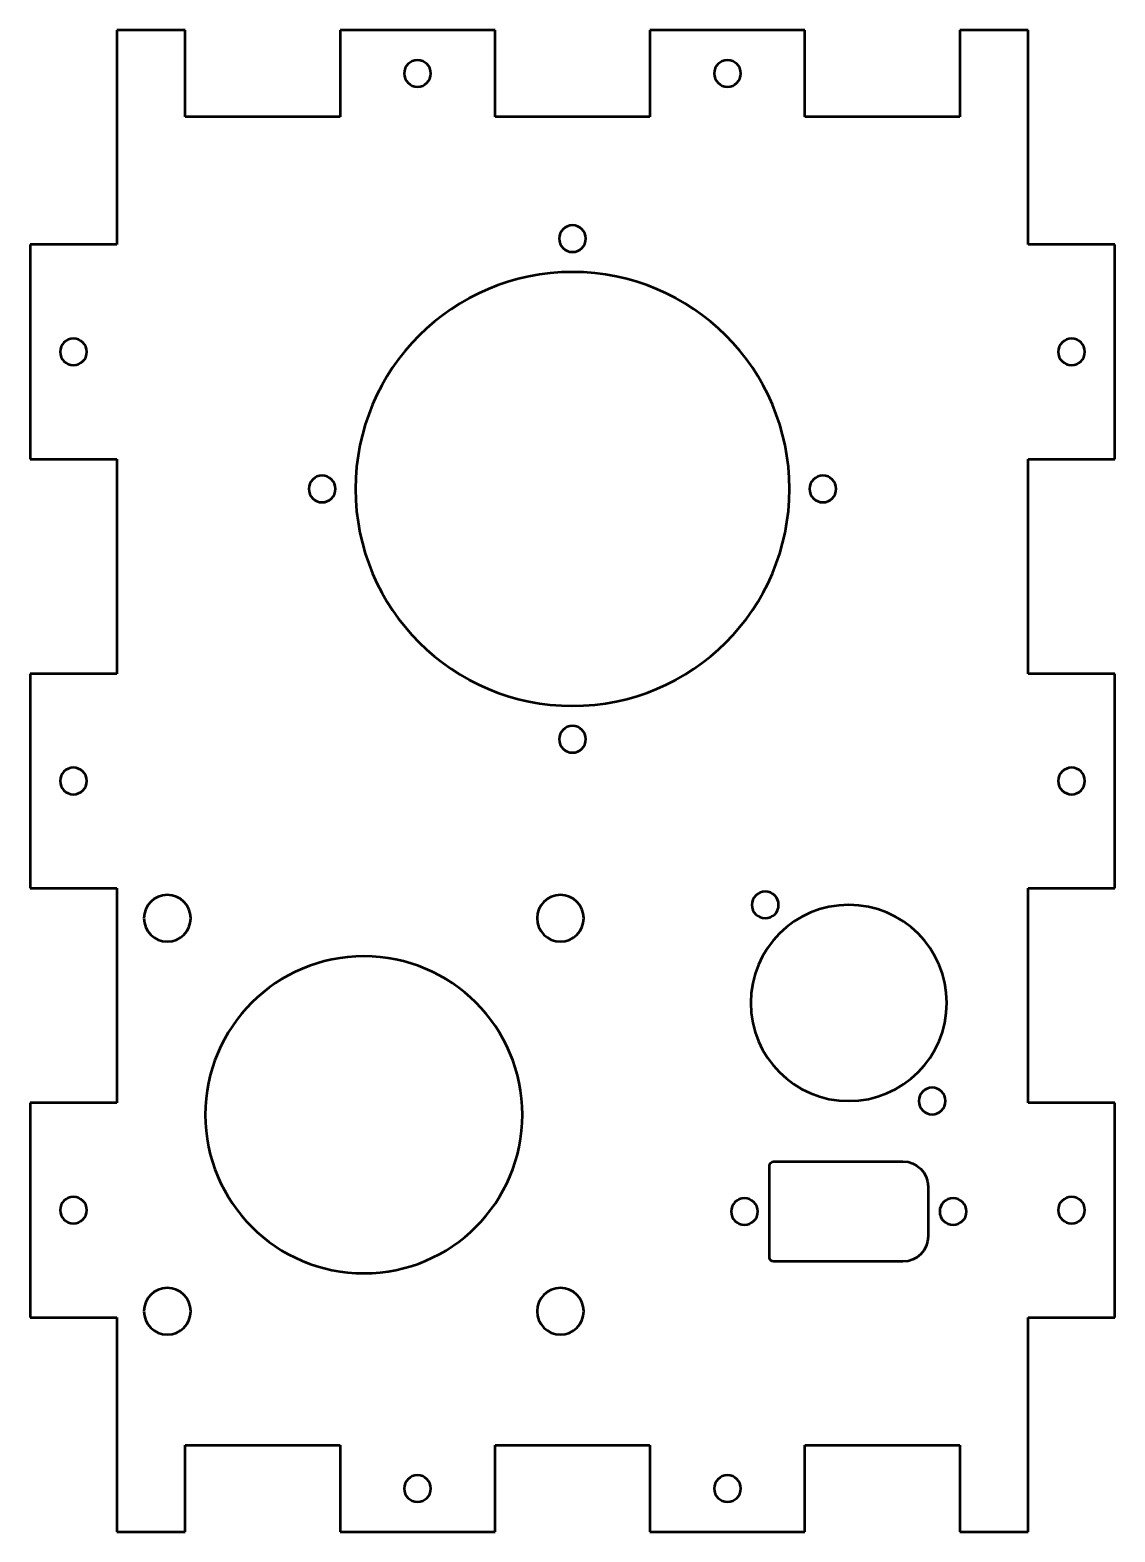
# Model space of a CAD drawing. Header units: millimetres. Extents: x 155 to 285, y 78 to 258.
import ezdxf

# ---------------------------------------------------------------- set-up
doc = ezdxf.new("R2010")
doc.units = ezdxf.units.MM
doc.header["$LTSCALE"] = 0.75
doc.layers.add('Visible', color=7, linetype='Continuous', lineweight=50)

msp = doc.modelspace()

# ---------------------------------------------------------------- linework, layer by layer
at = {"layer": 'Visible'}
for p, q in [((164.908757, 258.261063), (164.908757, 232.546778)), ((173.080186, 258.261063), (164.908757, 258.261063)), ((173.080186, 247.861063), (173.080186, 258.261063)), ((191.651614, 258.261063), (191.651614, 247.861063)), ((210.223043, 258.261063), (191.651614, 258.261063)), ((210.223043, 247.861063), (210.223043, 258.261063)), ((228.794471, 258.261063), (228.794471, 247.861063)), ((247.3659, 258.261063), (228.794471, 258.261063)), ((247.3659, 247.861063), (247.3659, 258.261063)), ((265.937328, 258.261063), (265.937328, 247.861063)), ((274.108757, 258.261063), (265.937328, 258.261063)), ((274.108757, 232.546778), (274.108757, 258.261063)), ((191.651614, 247.861063), (173.080186, 247.861063)), ((228.794471, 247.861063), (210.223043, 247.861063)), ((265.937328, 247.861063), (247.3659, 247.861063)), ((154.508757, 232.546778), (154.508757, 206.832492)), ((164.908757, 232.546778), (154.508757, 232.546778)), ((284.508757, 232.546778), (274.108757, 232.546778)), ((284.508757, 206.832492), (284.508757, 232.546778)), ((154.508757, 206.832492), (164.908757, 206.832492)), ((164.908757, 206.832492), (164.908757, 181.118206)), ((274.108757, 206.832492), (284.508757, 206.832492)), ((274.108757, 181.118206), (274.108757, 206.832492)), ((154.508757, 181.118206), (154.508757, 155.403921)), ((164.908757, 181.118206), (154.508757, 181.118206)), ((284.508757, 181.118206), (274.108757, 181.118206)), ((284.508757, 155.403921), (284.508757, 181.118206)), ((154.508757, 155.403921), (164.908757, 155.403921)), ((164.908757, 155.403921), (164.908757, 129.689635)), ((274.108757, 155.403921), (284.508757, 155.403921)), ((274.108757, 129.689635), (274.108757, 155.403921)), ((154.508757, 129.689635), (154.508757, 103.975349)), ((164.908757, 129.689635), (154.508757, 129.689635)), ((284.508757, 129.689635), (274.108757, 129.689635)), ((284.508757, 103.975349), (284.508757, 129.689635)), ((243.608757, 122.661063), (259.108757, 122.661063)), ((243.108757, 111.161063), (243.108757, 122.161063)), ((262.108757, 119.661063), (262.108757, 113.661063)), ((259.108757, 110.661063), (243.608757, 110.661063)), ((154.508757, 103.975349), (164.908757, 103.975349)), ((164.908757, 103.975349), (164.908757, 78.261063)), ((274.108757, 103.975349), (284.508757, 103.975349)), ((274.108757, 78.261063), (274.108757, 103.975349)), ((173.080186, 88.661063), (191.651614, 88.661063)), ((173.080186, 78.261063), (173.080186, 88.661063)), ((191.651614, 88.661063), (191.651614, 78.261063)), ((210.223043, 88.661063), (228.794471, 88.661063)), ((210.223043, 78.261063), (210.223043, 88.661063)), ((228.794471, 88.661063), (228.794471, 78.261063)), ((247.3659, 88.661063), (265.937328, 88.661063)), ((247.3659, 78.261063), (247.3659, 88.661063)), ((265.937328, 88.661063), (265.937328, 78.261063)), ((164.908757, 78.261063), (173.080186, 78.261063)), ((191.651614, 78.261063), (210.223043, 78.261063)), ((228.794471, 78.261063), (247.3659, 78.261063)), ((265.937328, 78.261063), (274.108757, 78.261063))]:
    msp.add_line(p, q, dxfattribs=at)
at = {"layer": 'Visible', "extrusion": (0, 0, -1)}
for centre, radius in [((-200.937328, 253.061063), 1.6), ((-238.080186, 253.061063), 1.6), ((-219.508757, 233.261063), 1.6), ((-219.508757, 203.261063), 26), ((-159.708757, 219.689635), 1.6), ((-279.308757, 219.689635), 1.6), ((-189.508757, 203.261063), 1.6), ((-249.508757, 203.261063), 1.6), ((-219.508757, 173.261063), 1.6), ((-159.708757, 168.261063), 1.6), ((-279.308757, 168.261063), 1.6), ((-242.608757, 153.411063), 1.6), ((-170.958757, 151.811063), 2.8), ((-218.058757, 151.811063), 2.8), ((-252.608757, 141.661063), 11.75), ((-194.508757, 128.261063), 19), ((-262.608757, 129.911063), 1.6), ((-159.708757, 116.832492), 1.6), ((-240.108757, 116.661063), 1.6), ((-265.108757, 116.661063), 1.6), ((-279.308757, 116.832492), 1.6), ((-170.958757, 104.711063), 2.8), ((-218.058757, 104.711063), 2.8), ((-200.937328, 83.461063), 1.6), ((-238.080186, 83.461063), 1.6)]:
    msp.add_circle(centre, radius, dxfattribs=at)
for centre, radius, start, end in [((-243.608757, 122.161063), 0.5, 0, 90), ((-259.108757, 119.661063), 3, 90, 180), ((-259.108757, 113.661063), 3, 180, 270), ((-243.608757, 111.161063), 0.5, 270, 0)]:
    msp.add_arc(centre, radius, start, end, dxfattribs=at)

doc.saveas('drawing.dxf')
